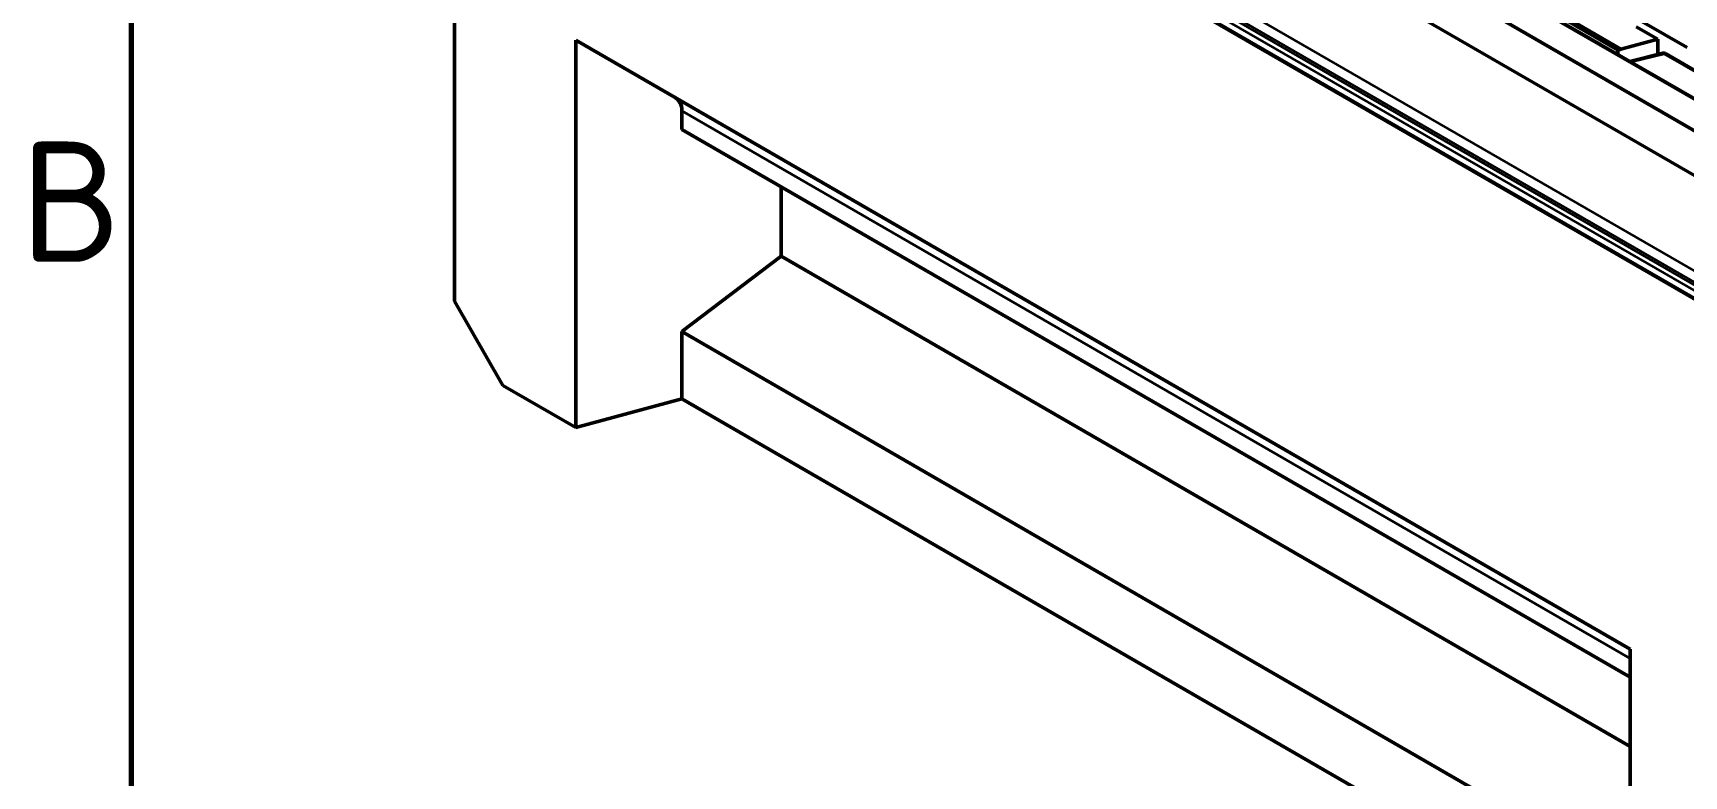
# Model space of a CAD drawing. Header units: millimetres. Extents: x 0 to 1485, y 0 to 1050.
# Drawn here: x 17.8 to 138, y 220.7 to 274.8 of the extents above; entities that cross this region are included whole.
import ezdxf

# ---------------------------------------------------------------- set-up
doc = ezdxf.new("R2010")
doc.units = ezdxf.units.MM
doc.header["$LTSCALE"] = 2.5
for name, color, linetype, lineweight in [('Rahmen (ISO)', 7, 'Continuous', 70), ('Sichtbar (ISO)', 7, 'Continuous', 50), ('Sichtbar schmal (ISO)', 7, 'Continuous', 35)]:
    doc.layers.add(name, color=color, linetype=linetype, lineweight=lineweight)
doc.styles.add('Notiztext (DIN)', font='isocpeur.ttf')

# ---------------------------------------------------------------- blocks, each defined once
blk = doc.blocks.new('Ränder Standardrahmen')
at = {"layer": 'Rahmen (ISO)', "flags": 128}
blk.add_lwpolyline([(10, 10), (10, 410), (584, 410), (584, 10), (10, 10)], dxfattribs=at)
at = {"layer": 'Rahmen (ISO)', "insert": (6.753, 103.25), "char_height": 3.5, "attachment_point": 7, "style": 'Notiztext (DIN)'}
blk.add_mtext('B', dxfattribs=at)

msp = doc.modelspace()

# ---------------------------------------------------------------- linework, layer by layer
at = {"layer": 'Sichtbar (ISO)'}
for p, q in [((405.172, 116.161), (51.619, 320.286)), ((49.549, 319.15), (403.102, 115.026)), ((48.187, 307.69), (403.051, 102.809)), ((48.488, 255.26), (48.488, 298.635)), ((133.164, 273.529), (98.69, 293.433)), ((133.389, 273.603), (98.945, 293.489)), ((136.076, 274.318), (134.503, 275.226)), ((134.899, 275.61), (138.207, 273.701)), ((57.327, 274.243), (134.048, 229.948)), ((57.327, 246.074), (57.327, 274.243)), ((136.076, 274.318), (133.389, 273.603)), ((136.065, 273.201), (136.076, 274.318)), ((133.161, 273.207), (133.164, 273.529)), ((133.389, 273.603), (133.164, 273.529)), ((134.043, 272.698), (136.437, 273.293)), ((147.634, 266.909), (136.622, 273.267)), ((65.043, 269.112), (65.043, 267.747)), ((65.043, 267.747), (134.048, 227.907)), ((72.277, 258.533), (72.277, 263.571)), ((65.043, 253.05), (72.277, 258.533)), ((72.277, 258.533), (134.048, 222.869)), ((48.488, 255.26), (52.024, 249.136)), ((65.043, 253.05), (134.048, 213.21)), ((65.043, 248.151), (65.043, 253.05)), ((52.024, 249.136), (57.327, 246.074)), ((57.327, 246.074), (65.043, 248.151)), ((65.043, 248.151), (134.048, 208.311)), ((134.048, 201.779), (134.048, 229.948))]:
    msp.add_line(p, q, dxfattribs=at)
msp.add_arc((136.497, 273.05), 0.25, 60, 103.95519, dxfattribs=at)
msp.add_ellipse((63.114, 268.593), major_axis=(1.734, 1.183), ratio=0.7151868, start_param=5.8291671, end_param=6.6145652, dxfattribs=at)
at = {"layer": 'Sichtbar schmal (ISO)'}
for p, q in [((51.494, 320.273), (405.047, 116.149)), ((48.842, 316.26), (402.395, 112.135)), ((402.404, 112.205), (48.851, 316.329)), ((48.842, 309.353), (402.395, 105.228)), ((48.135, 308.332), (401.688, 104.208)), ((401.688, 103.68), (48.135, 307.804)), ((401.865, 104.514), (48.312, 308.638)), ((48.488, 308.74), (402.042, 104.616)), ((134.102, 272.664), (136.513, 273.263)), ((136.513, 273.263), (147.525, 266.905)), ((65.043, 269.112), (134.048, 229.272))]:
    msp.add_line(p, q, dxfattribs=at)
for major_axis, ratio, start_param, end_param in [((-0.06, 0.243), 0.4501144, 5.6549239, 6.2831853), ((0.125, 0.217), 0.5773503, 0, 0.6981317)]:
    msp.add_ellipse((136.497, 273.05), major_axis=major_axis, ratio=ratio, start_param=start_param, end_param=end_param, dxfattribs=at)

# ---------------------------------------------------------------- block references
at = {"xscale": 2.5, "yscale": 2.5, "zscale": 2.5}
msp.add_blockref('Ränder Standardrahmen', (0, 0), dxfattribs=at)

doc.saveas('drawing.dxf')
